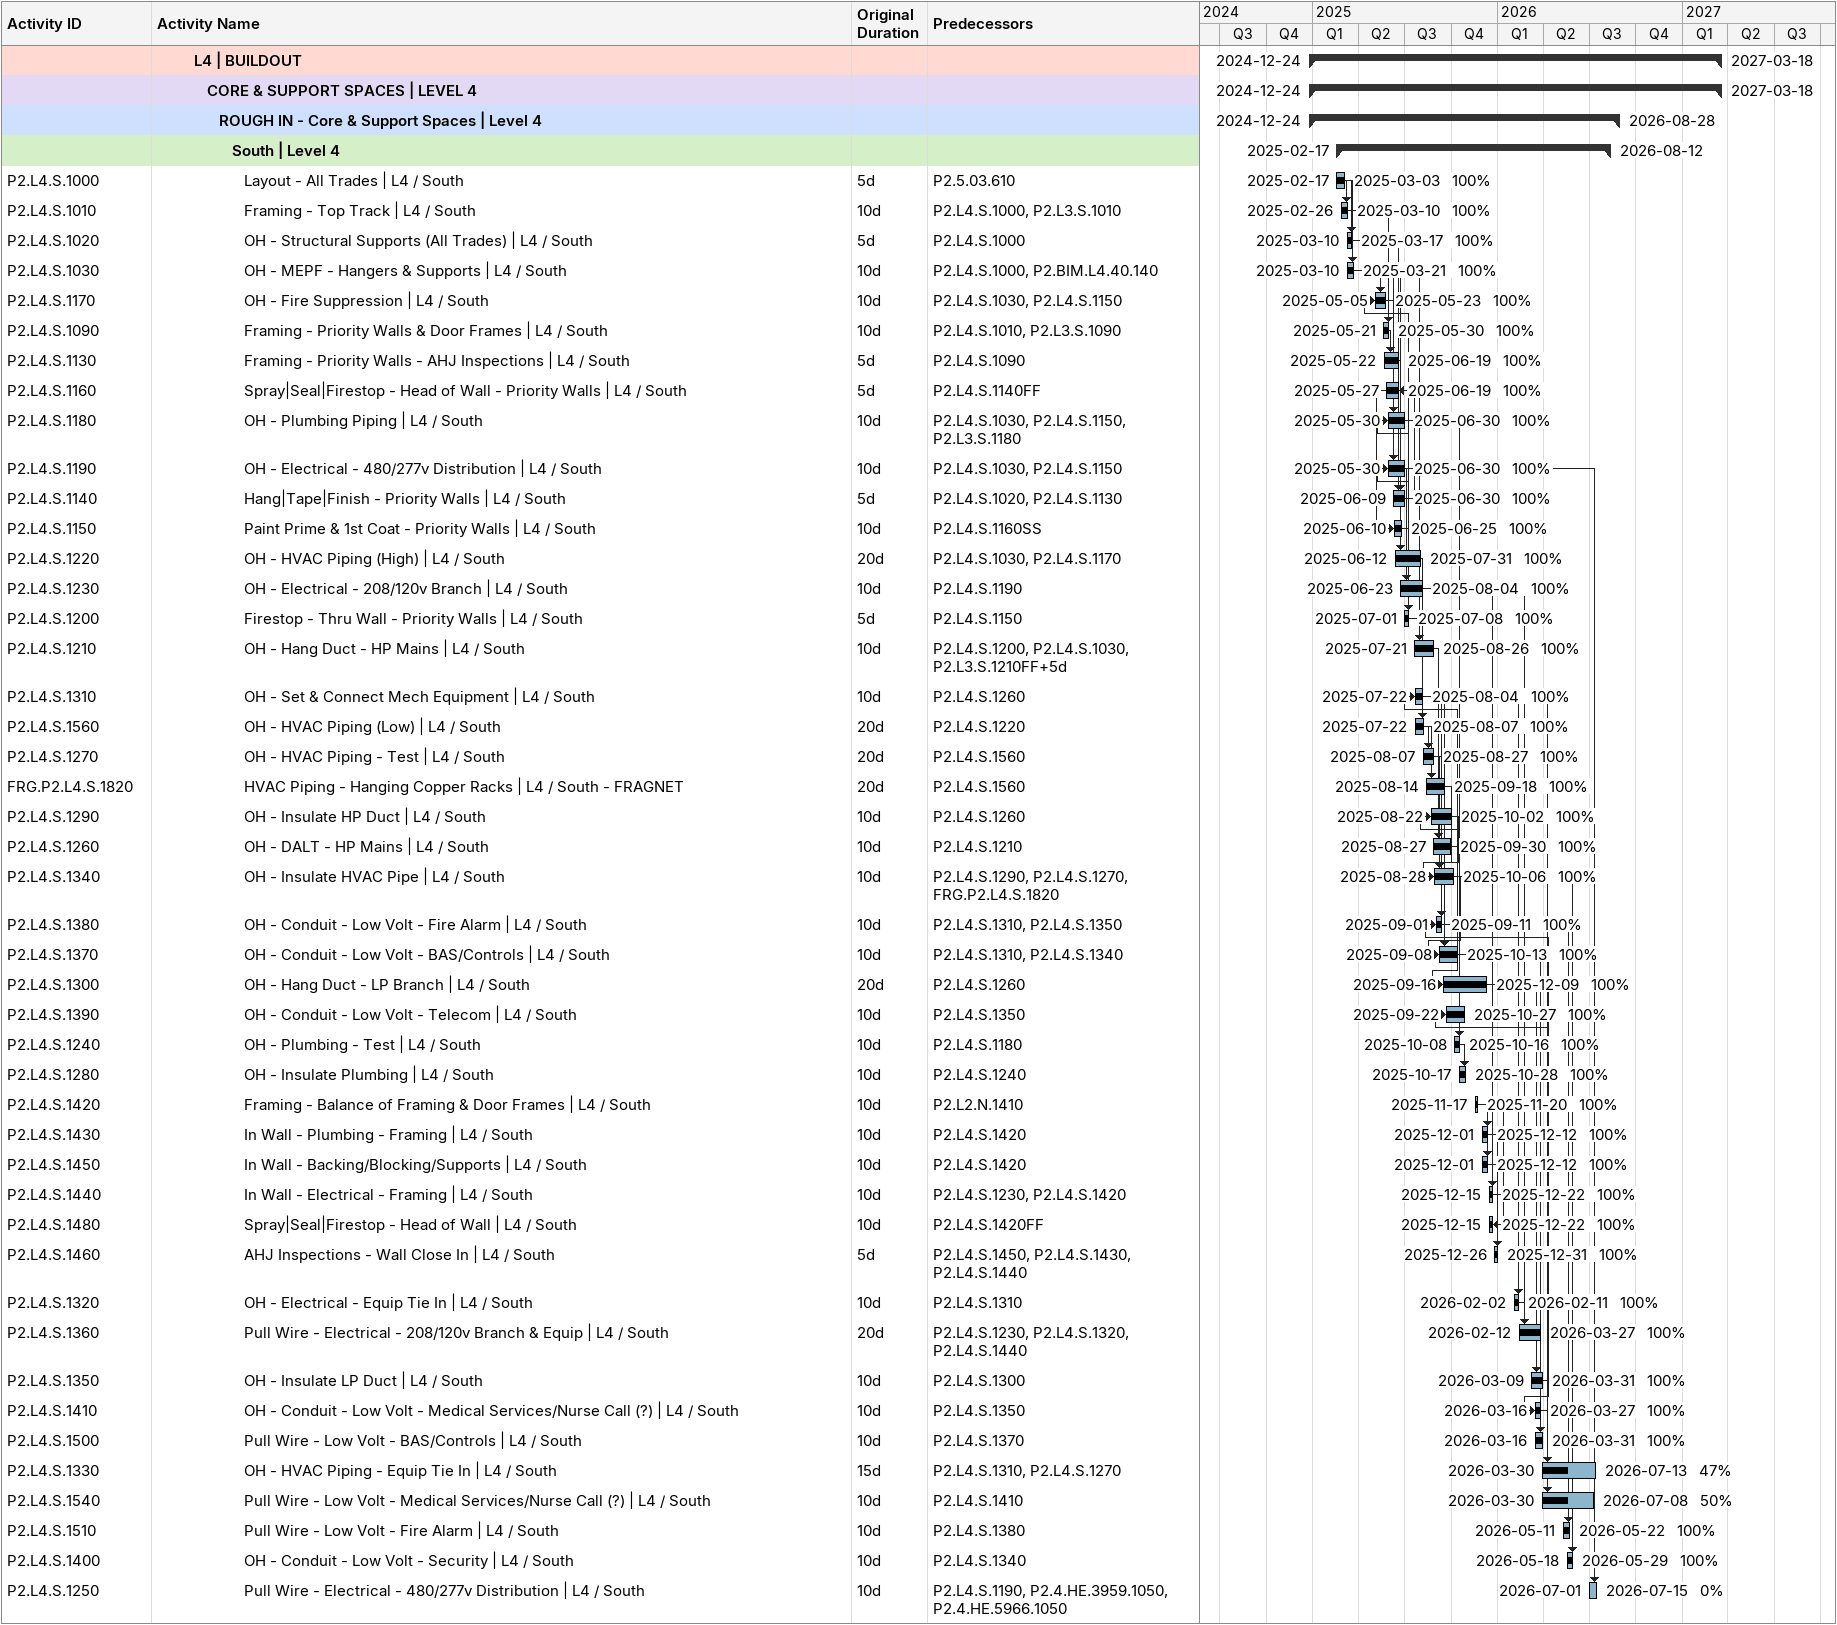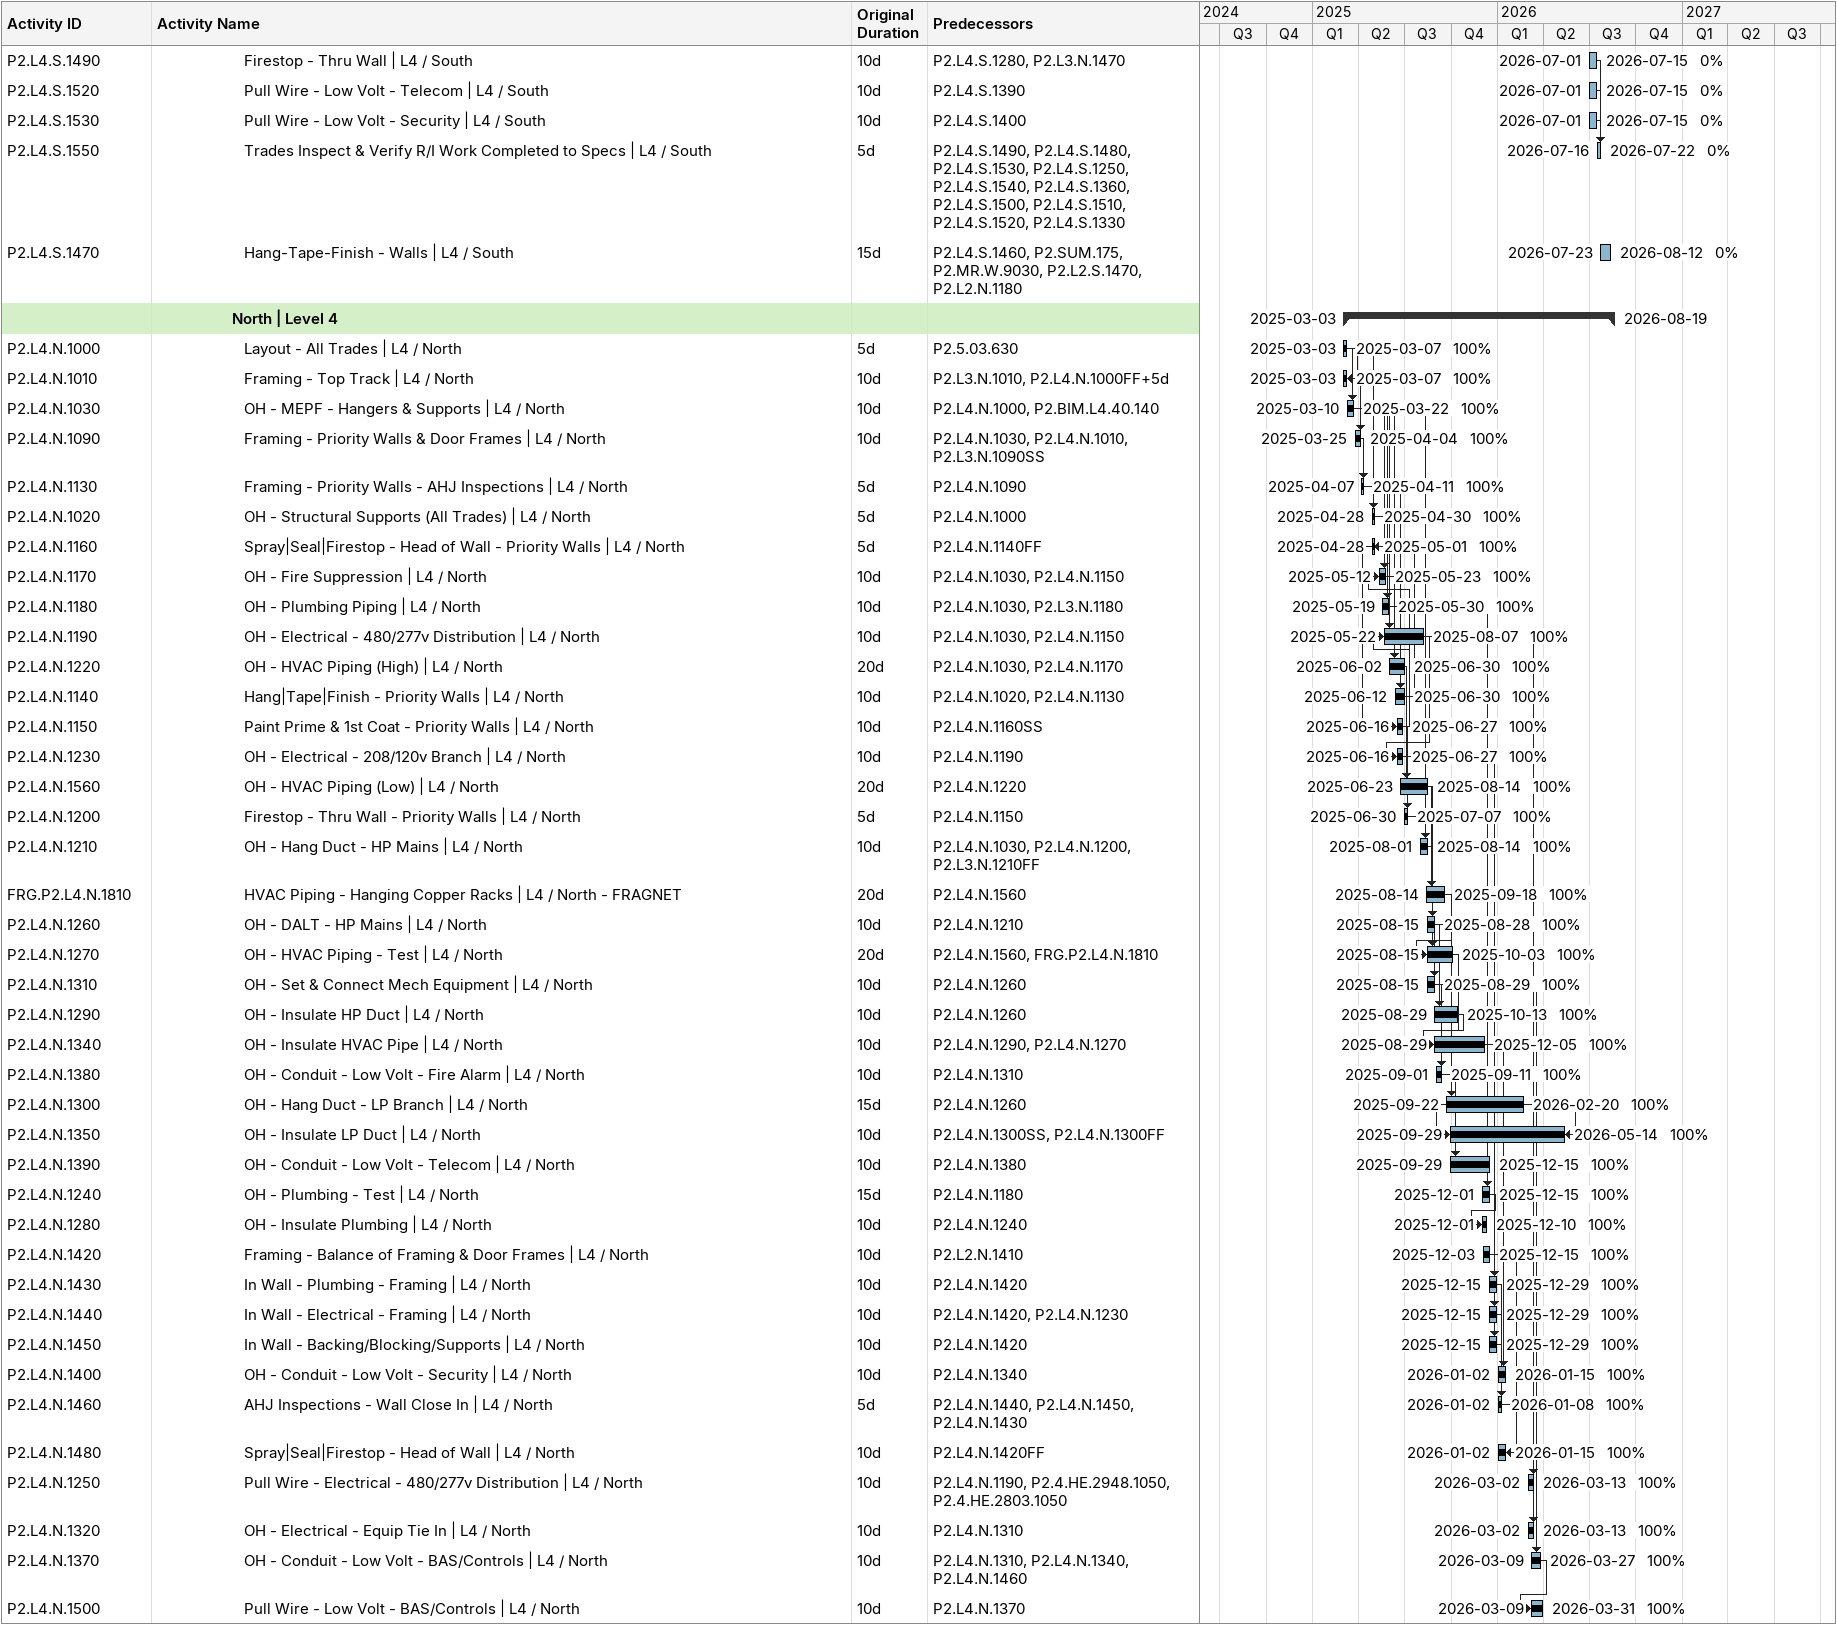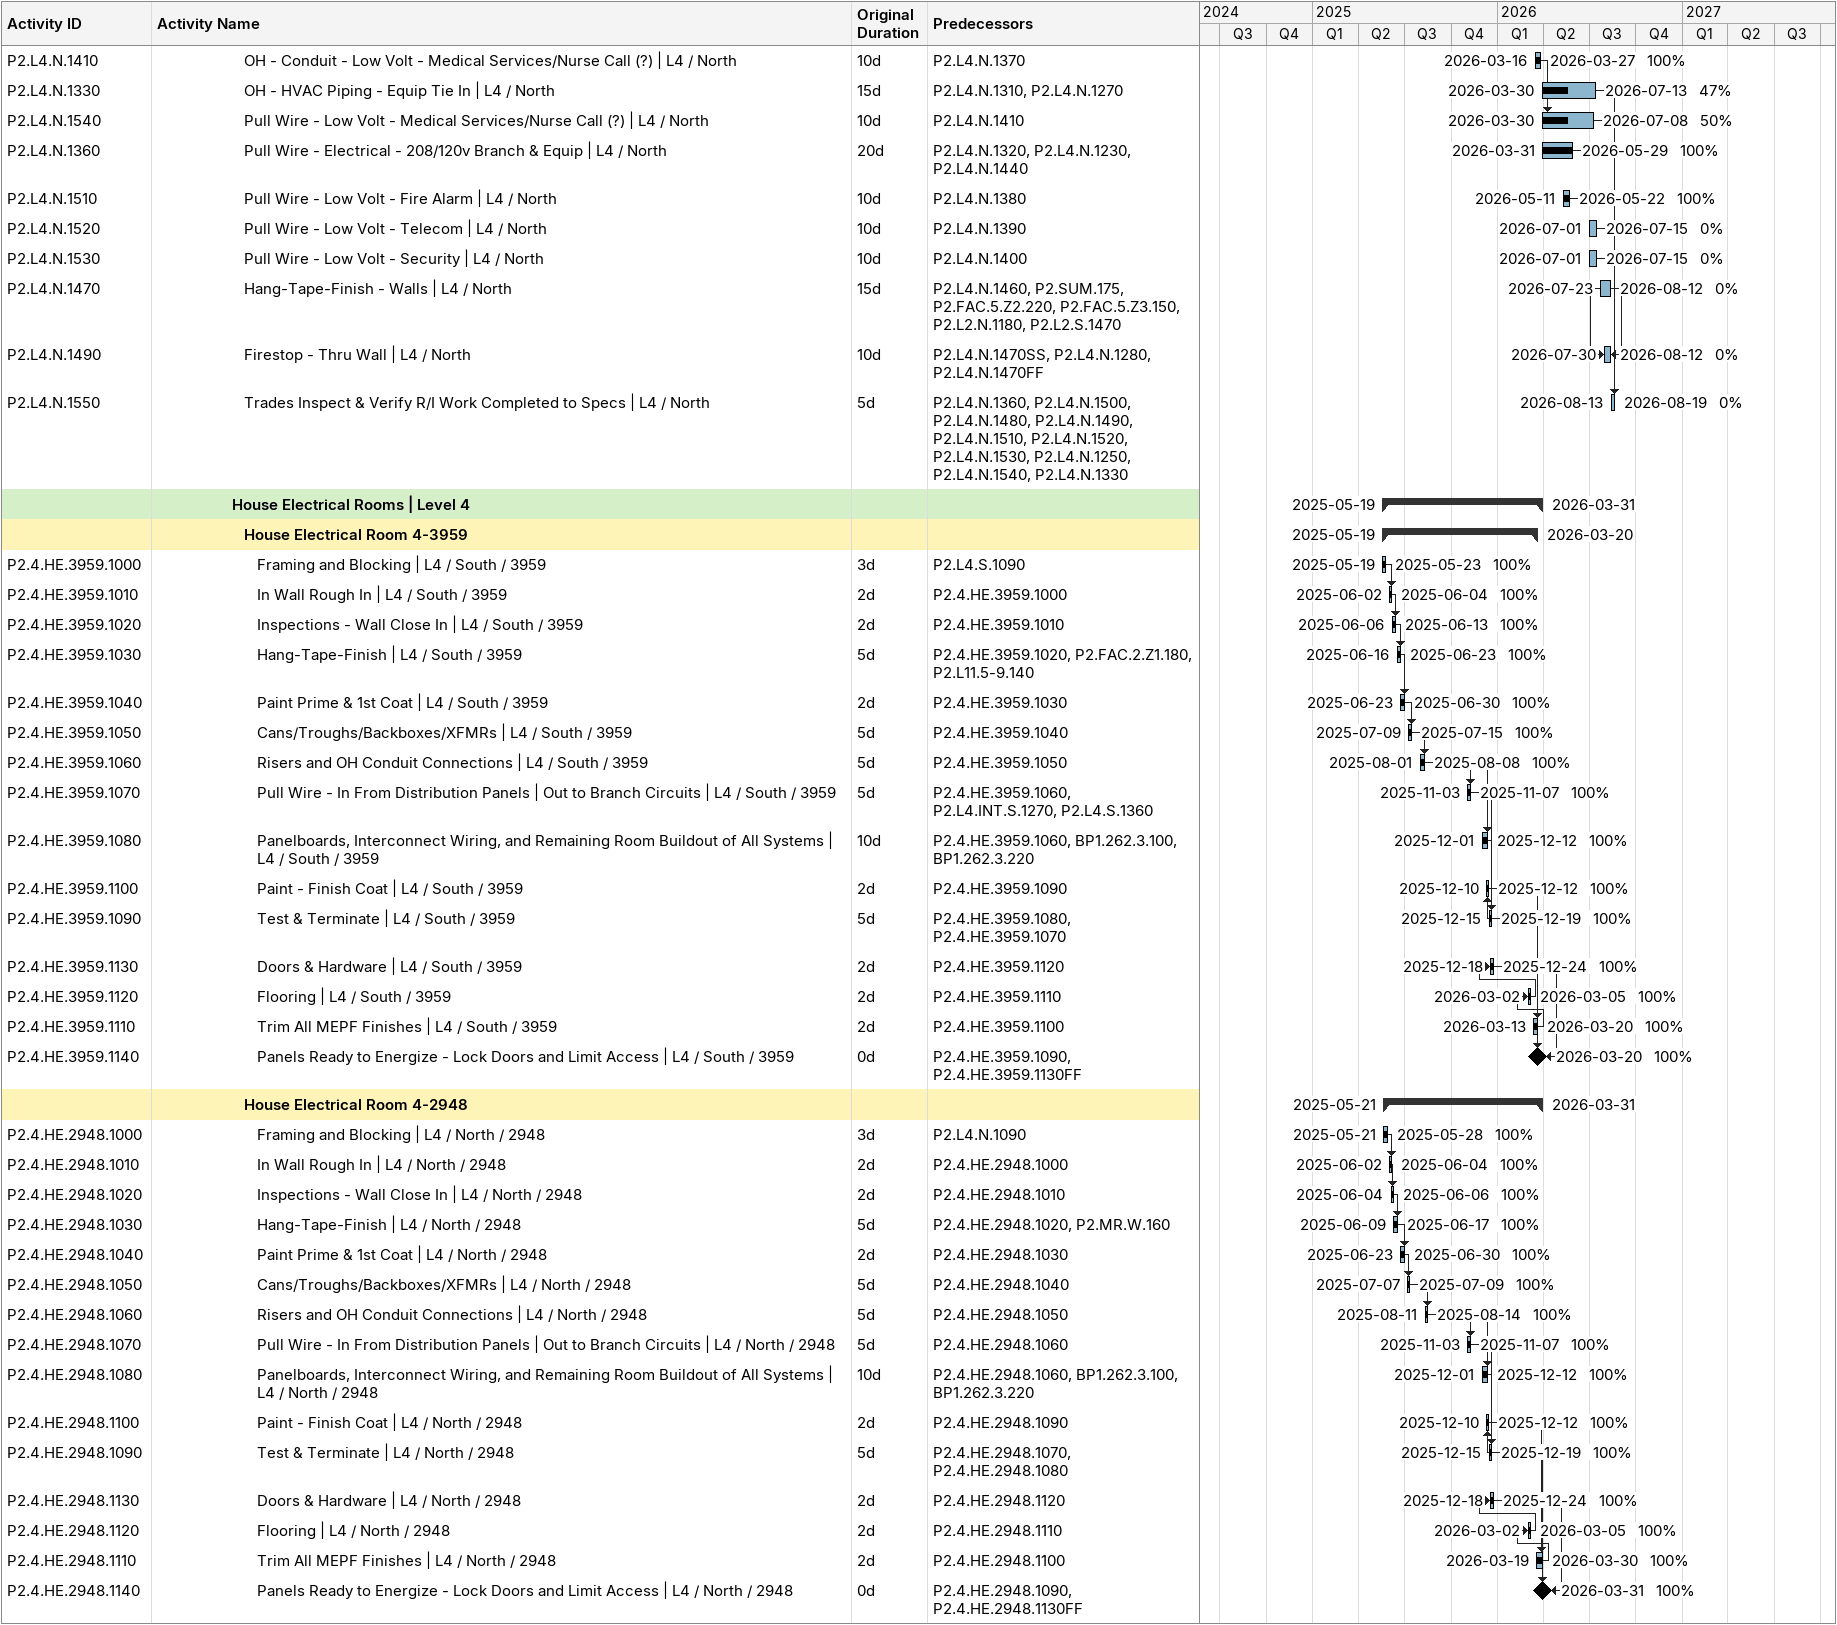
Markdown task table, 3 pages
| ID | Level | Task | Original duration | Start | Finish | Predecessors | % complete |
|---|---|---|---|---|---|---|---|
|  | 4 | **L4 \| BUILDOUT** |  | 2024-12-24 | 2027-03-18 |  |  |
|  | 5 | **CORE & SUPPORT SPACES \| LEVEL 4** |  | 2024-12-24 | 2027-03-18 |  |  |
|  | 6 | **ROUGH IN - Core & Support Spaces \| Level 4** |  | 2024-12-24 | 2026-08-28 |  |  |
|  | 7 | **South \| Level 4** |  | 2025-02-17 | 2026-08-12 |  |  |
| P2.L4.S.1000 | 8 | Layout - All Trades \| L4 / South | 5d | 2025-02-17 | 2025-03-03 | P2.5.03.610 | 100 |
| P2.L4.S.1010 | 8 | Framing - Top Track \| L4 / South | 10d | 2025-02-26 | 2025-03-10 | P2.L4.S.1000, P2.L3.S.1010 | 100 |
| P2.L4.S.1020 | 8 | OH - Structural Supports (All Trades) \| L4 / South | 5d | 2025-03-10 | 2025-03-17 | P2.L4.S.1000 | 100 |
| P2.L4.S.1030 | 8 | OH - MEPF - Hangers & Supports \| L4 / South | 10d | 2025-03-10 | 2025-03-21 | P2.L4.S.1000, P2.BIM.L4.40.140 | 100 |
| P2.L4.S.1170 | 8 | OH - Fire Suppression \| L4 / South | 10d | 2025-05-05 | 2025-05-23 | P2.L4.S.1030, P2.L4.S.1150 | 100 |
| P2.L4.S.1090 | 8 | Framing - Priority Walls & Door Frames \| L4 / South | 10d | 2025-05-21 | 2025-05-30 | P2.L4.S.1010, P2.L3.S.1090 | 100 |
| P2.L4.S.1130 | 8 | Framing - Priority Walls - AHJ Inspections \| L4 / South | 5d | 2025-05-22 | 2025-06-19 | P2.L4.S.1090 | 100 |
| P2.L4.S.1160 | 8 | Spray\|Seal\|Firestop - Head of Wall - Priority Walls \| L4 / South | 5d | 2025-05-27 | 2025-06-19 | P2.L4.S.1140FF | 100 |
| P2.L4.S.1180 | 8 | OH - Plumbing Piping \| L4 / South | 10d | 2025-05-30 | 2025-06-30 | P2.L4.S.1030, P2.L4.S.1150, P2.L3.S.1180 | 100 |
| P2.L4.S.1190 | 8 | OH - Electrical - 480/277v Distribution \| L4 / South | 10d | 2025-05-30 | 2025-06-30 | P2.L4.S.1030, P2.L4.S.1150 | 100 |
| P2.L4.S.1140 | 8 | Hang\|Tape\|Finish - Priority Walls \| L4 / South | 5d | 2025-06-09 | 2025-06-30 | P2.L4.S.1020, P2.L4.S.1130 | 100 |
| P2.L4.S.1150 | 8 | Paint Prime & 1st Coat - Priority Walls \| L4 / South | 10d | 2025-06-10 | 2025-06-25 | P2.L4.S.1160SS | 100 |
| P2.L4.S.1220 | 8 | OH - HVAC Piping (High) \| L4 / South | 20d | 2025-06-12 | 2025-07-31 | P2.L4.S.1030, P2.L4.S.1170 | 100 |
| P2.L4.S.1230 | 8 | OH - Electrical - 208/120v Branch \| L4 / South | 10d | 2025-06-23 | 2025-08-04 | P2.L4.S.1190 | 100 |
| P2.L4.S.1200 | 8 | Firestop - Thru Wall - Priority Walls \| L4 / South | 5d | 2025-07-01 | 2025-07-08 | P2.L4.S.1150 | 100 |
| P2.L4.S.1210 | 8 | OH - Hang Duct - HP Mains \| L4 / South | 10d | 2025-07-21 | 2025-08-26 | P2.L4.S.1200, P2.L4.S.1030, P2.L3.S.1210FF+5d | 100 |
| P2.L4.S.1310 | 8 | OH - Set & Connect Mech Equipment \| L4 / South | 10d | 2025-07-22 | 2025-08-04 | P2.L4.S.1260 | 100 |
| P2.L4.S.1560 | 8 | OH - HVAC Piping (Low) \| L4 / South | 20d | 2025-07-22 | 2025-08-07 | P2.L4.S.1220 | 100 |
| P2.L4.S.1270 | 8 | OH - HVAC Piping - Test \| L4 / South | 20d | 2025-08-07 | 2025-08-27 | P2.L4.S.1560 | 100 |
| FRG.P2.L4.S.1820 | 8 | HVAC Piping - Hanging Copper Racks \| L4 / South - FRAGNET | 20d | 2025-08-14 | 2025-09-18 | P2.L4.S.1560 | 100 |
| P2.L4.S.1290 | 8 | OH - Insulate HP Duct \| L4 / South | 10d | 2025-08-22 | 2025-10-02 | P2.L4.S.1260 | 100 |
| P2.L4.S.1260 | 8 | OH - DALT - HP Mains \| L4 / South | 10d | 2025-08-27 | 2025-09-30 | P2.L4.S.1210 | 100 |
| P2.L4.S.1340 | 8 | OH - Insulate HVAC Pipe \| L4 / South | 10d | 2025-08-28 | 2025-10-06 | P2.L4.S.1290, P2.L4.S.1270, FRG.P2.L4.S.1820 | 100 |
| P2.L4.S.1380 | 8 | OH - Conduit - Low Volt - Fire Alarm \| L4 / South | 10d | 2025-09-01 | 2025-09-11 | P2.L4.S.1310, P2.L4.S.1350 | 100 |
| P2.L4.S.1370 | 8 | OH - Conduit - Low Volt - BAS/Controls \| L4 / South | 10d | 2025-09-08 | 2025-10-13 | P2.L4.S.1310, P2.L4.S.1340 | 100 |
| P2.L4.S.1300 | 8 | OH - Hang Duct - LP Branch \| L4 / South | 20d | 2025-09-16 | 2025-12-09 | P2.L4.S.1260 | 100 |
| P2.L4.S.1390 | 8 | OH - Conduit - Low Volt - Telecom \| L4 / South | 10d | 2025-09-22 | 2025-10-27 | P2.L4.S.1350 | 100 |
| P2.L4.S.1240 | 8 | OH - Plumbing - Test \| L4 / South | 10d | 2025-10-08 | 2025-10-16 | P2.L4.S.1180 | 100 |
| P2.L4.S.1280 | 8 | OH - Insulate Plumbing \| L4 / South | 10d | 2025-10-17 | 2025-10-28 | P2.L4.S.1240 | 100 |
| P2.L4.S.1420 | 8 | Framing - Balance of Framing & Door Frames \| L4 / South | 10d | 2025-11-17 | 2025-11-20 | P2.L2.N.1410 | 100 |
| P2.L4.S.1430 | 8 | In Wall - Plumbing - Framing \| L4 / South | 10d | 2025-12-01 | 2025-12-12 | P2.L4.S.1420 | 100 |
| P2.L4.S.1450 | 8 | In Wall - Backing/Blocking/Supports \| L4 / South | 10d | 2025-12-01 | 2025-12-12 | P2.L4.S.1420 | 100 |
| P2.L4.S.1440 | 8 | In Wall - Electrical - Framing \| L4 / South | 10d | 2025-12-15 | 2025-12-22 | P2.L4.S.1230, P2.L4.S.1420 | 100 |
| P2.L4.S.1480 | 8 | Spray\|Seal\|Firestop - Head of Wall \| L4 / South | 10d | 2025-12-15 | 2025-12-22 | P2.L4.S.1420FF | 100 |
| P2.L4.S.1460 | 8 | AHJ Inspections - Wall Close In \| L4 / South | 5d | 2025-12-26 | 2025-12-31 | P2.L4.S.1450, P2.L4.S.1430, P2.L4.S.1440 | 100 |
| P2.L4.S.1320 | 8 | OH - Electrical - Equip Tie In \| L4 / South | 10d | 2026-02-02 | 2026-02-11 | P2.L4.S.1310 | 100 |
| P2.L4.S.1360 | 8 | Pull Wire - Electrical - 208/120v Branch & Equip \| L4 / South | 20d | 2026-02-12 | 2026-03-27 | P2.L4.S.1230, P2.L4.S.1320, P2.L4.S.1440 | 100 |
| P2.L4.S.1350 | 8 | OH - Insulate LP Duct \| L4 / South | 10d | 2026-03-09 | 2026-03-31 | P2.L4.S.1300 | 100 |
| P2.L4.S.1410 | 8 | OH - Conduit - Low Volt - Medical Services/Nurse Call (?) \| L4 / South | 10d | 2026-03-16 | 2026-03-27 | P2.L4.S.1350 | 100 |
| P2.L4.S.1500 | 8 | Pull Wire - Low Volt - BAS/Controls \| L4 / South | 10d | 2026-03-16 | 2026-03-31 | P2.L4.S.1370 | 100 |
| P2.L4.S.1330 | 8 | OH - HVAC Piping - Equip Tie In \| L4 / South | 15d | 2026-03-30 | 2026-07-13 | P2.L4.S.1310, P2.L4.S.1270 | 47 |
| P2.L4.S.1540 | 8 | Pull Wire - Low Volt - Medical Services/Nurse Call (?) \| L4 / South | 10d | 2026-03-30 | 2026-07-08 | P2.L4.S.1410 | 50 |
| P2.L4.S.1510 | 8 | Pull Wire - Low Volt - Fire Alarm \| L4 / South | 10d | 2026-05-11 | 2026-05-22 | P2.L4.S.1380 | 100 |
| P2.L4.S.1400 | 8 | OH - Conduit - Low Volt - Security \| L4 / South | 10d | 2026-05-18 | 2026-05-29 | P2.L4.S.1340 | 100 |
| P2.L4.S.1250 | 8 | Pull Wire - Electrical - 480/277v Distribution \| L4 / South | 10d | 2026-07-01 | 2026-07-15 | P2.L4.S.1190, P2.4.HE.3959.1050, P2.4.HE.5966.1050 | 0 |
| P2.L4.S.1490 | 8 | Firestop - Thru Wall \| L4 / South | 10d | 2026-07-01 | 2026-07-15 | P2.L4.S.1280, P2.L3.N.1470 | 0 |
| P2.L4.S.1520 | 8 | Pull Wire - Low Volt - Telecom \| L4 / South | 10d | 2026-07-01 | 2026-07-15 | P2.L4.S.1390 | 0 |
| P2.L4.S.1530 | 8 | Pull Wire - Low Volt - Security \| L4 / South | 10d | 2026-07-01 | 2026-07-15 | P2.L4.S.1400 | 0 |
| P2.L4.S.1550 | 8 | Trades Inspect & Verify R/I Work Completed to Specs \| L4 / South | 5d | 2026-07-16 | 2026-07-22 | P2.L4.S.1490, P2.L4.S.1480, P2.L4.S.1530, P2.L4.S.1250, P2.L4.S.1540, P2.L4.S.1360, P2.L4.S.1500, P2.L4.S.1510, P2.L4.S.1520, P2.L4.S.1330 | 0 |
| P2.L4.S.1470 | 8 | Hang-Tape-Finish - Walls \| L4 / South | 15d | 2026-07-23 | 2026-08-12 | P2.L4.S.1460, P2.SUM.175, P2.MR.W.9030, P2.L2.S.1470, P2.L2.N.1180 | 0 |
|  | 7 | **North \| Level 4** |  | 2025-03-03 | 2026-08-19 |  |  |
| P2.L4.N.1000 | 8 | Layout - All Trades \| L4 / North | 5d | 2025-03-03 | 2025-03-07 | P2.5.03.630 | 100 |
| P2.L4.N.1010 | 8 | Framing - Top Track \| L4 / North | 10d | 2025-03-03 | 2025-03-07 | P2.L3.N.1010, P2.L4.N.1000FF+5d | 100 |
| P2.L4.N.1030 | 8 | OH - MEPF - Hangers & Supports \| L4 / North | 10d | 2025-03-10 | 2025-03-22 | P2.L4.N.1000, P2.BIM.L4.40.140 | 100 |
| P2.L4.N.1090 | 8 | Framing - Priority Walls & Door Frames \| L4 / North | 10d | 2025-03-25 | 2025-04-04 | P2.L4.N.1030, P2.L4.N.1010, P2.L3.N.1090SS | 100 |
| P2.L4.N.1130 | 8 | Framing - Priority Walls - AHJ Inspections \| L4 / North | 5d | 2025-04-07 | 2025-04-11 | P2.L4.N.1090 | 100 |
| P2.L4.N.1020 | 8 | OH - Structural Supports (All Trades) \| L4 / North | 5d | 2025-04-28 | 2025-04-30 | P2.L4.N.1000 | 100 |
| P2.L4.N.1160 | 8 | Spray\|Seal\|Firestop - Head of Wall - Priority Walls \| L4 / North | 5d | 2025-04-28 | 2025-05-01 | P2.L4.N.1140FF | 100 |
| P2.L4.N.1170 | 8 | OH - Fire Suppression \| L4 / North | 10d | 2025-05-12 | 2025-05-23 | P2.L4.N.1030, P2.L4.N.1150 | 100 |
| P2.L4.N.1180 | 8 | OH - Plumbing Piping \| L4 / North | 10d | 2025-05-19 | 2025-05-30 | P2.L4.N.1030, P2.L3.N.1180 | 100 |
| P2.L4.N.1190 | 8 | OH - Electrical - 480/277v Distribution \| L4 / North | 10d | 2025-05-22 | 2025-08-07 | P2.L4.N.1030, P2.L4.N.1150 | 100 |
| P2.L4.N.1220 | 8 | OH - HVAC Piping (High) \| L4 / North | 20d | 2025-06-02 | 2025-06-30 | P2.L4.N.1030, P2.L4.N.1170 | 100 |
| P2.L4.N.1140 | 8 | Hang\|Tape\|Finish - Priority Walls \| L4 / North | 10d | 2025-06-12 | 2025-06-30 | P2.L4.N.1020, P2.L4.N.1130 | 100 |
| P2.L4.N.1150 | 8 | Paint Prime & 1st Coat - Priority Walls \| L4 / North | 10d | 2025-06-16 | 2025-06-27 | P2.L4.N.1160SS | 100 |
| P2.L4.N.1230 | 8 | OH - Electrical - 208/120v Branch \| L4 / North | 10d | 2025-06-16 | 2025-06-27 | P2.L4.N.1190 | 100 |
| P2.L4.N.1560 | 8 | OH - HVAC Piping (Low) \| L4 / North | 20d | 2025-06-23 | 2025-08-14 | P2.L4.N.1220 | 100 |
| P2.L4.N.1200 | 8 | Firestop - Thru Wall - Priority Walls \| L4 / North | 5d | 2025-06-30 | 2025-07-07 | P2.L4.N.1150 | 100 |
| P2.L4.N.1210 | 8 | OH - Hang Duct - HP Mains \| L4 / North | 10d | 2025-08-01 | 2025-08-14 | P2.L4.N.1030, P2.L4.N.1200, P2.L3.N.1210FF | 100 |
| FRG.P2.L4.N.1810 | 8 | HVAC Piping - Hanging Copper Racks \| L4 / North - FRAGNET | 20d | 2025-08-14 | 2025-09-18 | P2.L4.N.1560 | 100 |
| P2.L4.N.1260 | 8 | OH - DALT - HP Mains \| L4 / North | 10d | 2025-08-15 | 2025-08-28 | P2.L4.N.1210 | 100 |
| P2.L4.N.1270 | 8 | OH - HVAC Piping - Test \| L4 / North | 20d | 2025-08-15 | 2025-10-03 | P2.L4.N.1560, FRG.P2.L4.N.1810 | 100 |
| P2.L4.N.1310 | 8 | OH - Set & Connect Mech Equipment \| L4 / North | 10d | 2025-08-15 | 2025-08-29 | P2.L4.N.1260 | 100 |
| P2.L4.N.1290 | 8 | OH - Insulate HP Duct \| L4 / North | 10d | 2025-08-29 | 2025-10-13 | P2.L4.N.1260 | 100 |
| P2.L4.N.1340 | 8 | OH - Insulate HVAC Pipe \| L4 / North | 10d | 2025-08-29 | 2025-12-05 | P2.L4.N.1290, P2.L4.N.1270 | 100 |
| P2.L4.N.1380 | 8 | OH - Conduit - Low Volt - Fire Alarm \| L4 / North | 10d | 2025-09-01 | 2025-09-11 | P2.L4.N.1310 | 100 |
| P2.L4.N.1300 | 8 | OH - Hang Duct - LP Branch \| L4 / North | 15d | 2025-09-22 | 2026-02-20 | P2.L4.N.1260 | 100 |
| P2.L4.N.1350 | 8 | OH - Insulate LP Duct \| L4 / North | 10d | 2025-09-29 | 2026-05-14 | P2.L4.N.1300SS, P2.L4.N.1300FF | 100 |
| P2.L4.N.1390 | 8 | OH - Conduit - Low Volt - Telecom \| L4 / North | 10d | 2025-09-29 | 2025-12-15 | P2.L4.N.1380 | 100 |
| P2.L4.N.1240 | 8 | OH - Plumbing - Test \| L4 / North | 15d | 2025-12-01 | 2025-12-15 | P2.L4.N.1180 | 100 |
| P2.L4.N.1280 | 8 | OH - Insulate Plumbing \| L4 / North | 10d | 2025-12-01 | 2025-12-10 | P2.L4.N.1240 | 100 |
| P2.L4.N.1420 | 8 | Framing - Balance of Framing & Door Frames \| L4 / North | 10d | 2025-12-03 | 2025-12-15 | P2.L2.N.1410 | 100 |
| P2.L4.N.1430 | 8 | In Wall - Plumbing - Framing \| L4 / North | 10d | 2025-12-15 | 2025-12-29 | P2.L4.N.1420 | 100 |
| P2.L4.N.1440 | 8 | In Wall - Electrical - Framing \| L4 / North | 10d | 2025-12-15 | 2025-12-29 | P2.L4.N.1420, P2.L4.N.1230 | 100 |
| P2.L4.N.1450 | 8 | In Wall - Backing/Blocking/Supports \| L4 / North | 10d | 2025-12-15 | 2025-12-29 | P2.L4.N.1420 | 100 |
| P2.L4.N.1400 | 8 | OH - Conduit - Low Volt - Security \| L4 / North | 10d | 2026-01-02 | 2026-01-15 | P2.L4.N.1340 | 100 |
| P2.L4.N.1460 | 8 | AHJ Inspections - Wall Close In \| L4 / North | 5d | 2026-01-02 | 2026-01-08 | P2.L4.N.1440, P2.L4.N.1450, P2.L4.N.1430 | 100 |
| P2.L4.N.1480 | 8 | Spray\|Seal\|Firestop - Head of Wall \| L4 / North | 10d | 2026-01-02 | 2026-01-15 | P2.L4.N.1420FF | 100 |
| P2.L4.N.1250 | 8 | Pull Wire - Electrical - 480/277v Distribution \| L4 / North | 10d | 2026-03-02 | 2026-03-13 | P2.L4.N.1190, P2.4.HE.2948.1050, P2.4.HE.2803.1050 | 100 |
| P2.L4.N.1320 | 8 | OH - Electrical - Equip Tie In \| L4 / North | 10d | 2026-03-02 | 2026-03-13 | P2.L4.N.1310 | 100 |
| P2.L4.N.1370 | 8 | OH - Conduit - Low Volt - BAS/Controls \| L4 / North | 10d | 2026-03-09 | 2026-03-27 | P2.L4.N.1310, P2.L4.N.1340, P2.L4.N.1460 | 100 |
| P2.L4.N.1500 | 8 | Pull Wire - Low Volt - BAS/Controls \| L4 / North | 10d | 2026-03-09 | 2026-03-31 | P2.L4.N.1370 | 100 |
| P2.L4.N.1410 | 8 | OH - Conduit - Low Volt - Medical Services/Nurse Call (?) \| L4 / North | 10d | 2026-03-16 | 2026-03-27 | P2.L4.N.1370 | 100 |
| P2.L4.N.1330 | 8 | OH - HVAC Piping - Equip Tie In \| L4 / North | 15d | 2026-03-30 | 2026-07-13 | P2.L4.N.1310, P2.L4.N.1270 | 47 |
| P2.L4.N.1540 | 8 | Pull Wire - Low Volt - Medical Services/Nurse Call (?) \| L4 / North | 10d | 2026-03-30 | 2026-07-08 | P2.L4.N.1410 | 50 |
| P2.L4.N.1360 | 8 | Pull Wire - Electrical - 208/120v Branch & Equip \| L4 / North | 20d | 2026-03-31 | 2026-05-29 | P2.L4.N.1320, P2.L4.N.1230, P2.L4.N.1440 | 100 |
| P2.L4.N.1510 | 8 | Pull Wire - Low Volt - Fire Alarm \| L4 / North | 10d | 2026-05-11 | 2026-05-22 | P2.L4.N.1380 | 100 |
| P2.L4.N.1520 | 8 | Pull Wire - Low Volt - Telecom \| L4 / North | 10d | 2026-07-01 | 2026-07-15 | P2.L4.N.1390 | 0 |
| P2.L4.N.1530 | 8 | Pull Wire - Low Volt - Security \| L4 / North | 10d | 2026-07-01 | 2026-07-15 | P2.L4.N.1400 | 0 |
| P2.L4.N.1470 | 8 | Hang-Tape-Finish - Walls \| L4 / North | 15d | 2026-07-23 | 2026-08-12 | P2.L4.N.1460, P2.SUM.175, P2.FAC.5.Z2.220, P2.FAC.5.Z3.150, P2.L2.N.1180, P2.L2.S.1470 | 0 |
| P2.L4.N.1490 | 8 | Firestop - Thru Wall \| L4 / North | 10d | 2026-07-30 | 2026-08-12 | P2.L4.N.1470SS, P2.L4.N.1280, P2.L4.N.1470FF | 0 |
| P2.L4.N.1550 | 8 | Trades Inspect & Verify R/I Work Completed to Specs \| L4 / North | 5d | 2026-08-13 | 2026-08-19 | P2.L4.N.1360, P2.L4.N.1500, P2.L4.N.1480, P2.L4.N.1490, P2.L4.N.1510, P2.L4.N.1520, P2.L4.N.1530, P2.L4.N.1250, P2.L4.N.1540, P2.L4.N.1330 | 0 |
|  | 7 | **House Electrical Rooms \| Level 4** |  | 2025-05-19 | 2026-03-31 |  |  |
|  | 8 | **House Electrical Room 4-3959** |  | 2025-05-19 | 2026-03-20 |  |  |
| P2.4.HE.3959.1000 | 9 | Framing and Blocking \| L4 / South / 3959 | 3d | 2025-05-19 | 2025-05-23 | P2.L4.S.1090 | 100 |
| P2.4.HE.3959.1010 | 9 | In Wall Rough In \| L4 / South / 3959 | 2d | 2025-06-02 | 2025-06-04 | P2.4.HE.3959.1000 | 100 |
| P2.4.HE.3959.1020 | 9 | Inspections - Wall Close In \| L4 / South / 3959 | 2d | 2025-06-06 | 2025-06-13 | P2.4.HE.3959.1010 | 100 |
| P2.4.HE.3959.1030 | 9 | Hang-Tape-Finish \| L4 / South / 3959 | 5d | 2025-06-16 | 2025-06-23 | P2.4.HE.3959.1020, P2.FAC.2.Z1.180, P2.L11.5-9.140 | 100 |
| P2.4.HE.3959.1040 | 9 | Paint Prime & 1st Coat \| L4 / South / 3959 | 2d | 2025-06-23 | 2025-06-30 | P2.4.HE.3959.1030 | 100 |
| P2.4.HE.3959.1050 | 9 | Cans/Troughs/Backboxes/XFMRs \| L4 / South / 3959 | 5d | 2025-07-09 | 2025-07-15 | P2.4.HE.3959.1040 | 100 |
| P2.4.HE.3959.1060 | 9 | Risers and OH Conduit Connections \| L4 / South / 3959 | 5d | 2025-08-01 | 2025-08-08 | P2.4.HE.3959.1050 | 100 |
| P2.4.HE.3959.1070 | 9 | Pull Wire - In From Distribution Panels \| Out to Branch Circuits \| L4 / South / 3959 | 5d | 2025-11-03 | 2025-11-07 | P2.4.HE.3959.1060, P2.L4.INT.S.1270, P2.L4.S.1360 | 100 |
| P2.4.HE.3959.1080 | 9 | Panelboards, Interconnect Wiring, and Remaining Room Buildout of All Systems \| L4 / South / 3959 | 10d | 2025-12-01 | 2025-12-12 | P2.4.HE.3959.1060, BP1.262.3.100, BP1.262.3.220 | 100 |
| P2.4.HE.3959.1100 | 9 | Paint - Finish Coat \| L4 / South / 3959 | 2d | 2025-12-10 | 2025-12-12 | P2.4.HE.3959.1090 | 100 |
| P2.4.HE.3959.1090 | 9 | Test & Terminate \| L4 / South / 3959 | 5d | 2025-12-15 | 2025-12-19 | P2.4.HE.3959.1080, P2.4.HE.3959.1070 | 100 |
| P2.4.HE.3959.1130 | 9 | Doors & Hardware \| L4 / South / 3959 | 2d | 2025-12-18 | 2025-12-24 | P2.4.HE.3959.1120 | 100 |
| P2.4.HE.3959.1120 | 9 | Flooring \| L4 / South / 3959 | 2d | 2026-03-02 | 2026-03-05 | P2.4.HE.3959.1110 | 100 |
| P2.4.HE.3959.1110 | 9 | Trim All MEPF Finishes \| L4 / South / 3959 | 2d | 2026-03-13 | 2026-03-20 | P2.4.HE.3959.1100 | 100 |
| P2.4.HE.3959.1140 | 9 | Panels Ready to Energize - Lock Doors and Limit Access \| L4 / South / 3959 | 0d | 2026-03-20 | 2026-03-20 | P2.4.HE.3959.1090, P2.4.HE.3959.1130FF | 100 |
|  | 8 | **House Electrical Room 4-2948** |  | 2025-05-21 | 2026-03-31 |  |  |
| P2.4.HE.2948.1000 | 9 | Framing and Blocking \| L4 / North / 2948 | 3d | 2025-05-21 | 2025-05-28 | P2.L4.N.1090 | 100 |
| P2.4.HE.2948.1010 | 9 | In Wall Rough In \| L4 / North / 2948 | 2d | 2025-06-02 | 2025-06-04 | P2.4.HE.2948.1000 | 100 |
| P2.4.HE.2948.1020 | 9 | Inspections - Wall Close In \| L4 / North / 2948 | 2d | 2025-06-04 | 2025-06-06 | P2.4.HE.2948.1010 | 100 |
| P2.4.HE.2948.1030 | 9 | Hang-Tape-Finish \| L4 / North / 2948 | 5d | 2025-06-09 | 2025-06-17 | P2.4.HE.2948.1020, P2.MR.W.160 | 100 |
| P2.4.HE.2948.1040 | 9 | Paint Prime & 1st Coat \| L4 / North / 2948 | 2d | 2025-06-23 | 2025-06-30 | P2.4.HE.2948.1030 | 100 |
| P2.4.HE.2948.1050 | 9 | Cans/Troughs/Backboxes/XFMRs \| L4 / North / 2948 | 5d | 2025-07-07 | 2025-07-09 | P2.4.HE.2948.1040 | 100 |
| P2.4.HE.2948.1060 | 9 | Risers and OH Conduit Connections \| L4 / North / 2948 | 5d | 2025-08-11 | 2025-08-14 | P2.4.HE.2948.1050 | 100 |
| P2.4.HE.2948.1070 | 9 | Pull Wire - In From Distribution Panels \| Out to Branch Circuits \| L4 / North / 2948 | 5d | 2025-11-03 | 2025-11-07 | P2.4.HE.2948.1060 | 100 |
| P2.4.HE.2948.1080 | 9 | Panelboards, Interconnect Wiring, and Remaining Room Buildout of All Systems \| L4 / North / 2948 | 10d | 2025-12-01 | 2025-12-12 | P2.4.HE.2948.1060, BP1.262.3.100, BP1.262.3.220 | 100 |
| P2.4.HE.2948.1100 | 9 | Paint - Finish Coat \| L4 / North / 2948 | 2d | 2025-12-10 | 2025-12-12 | P2.4.HE.2948.1090 | 100 |
| P2.4.HE.2948.1090 | 9 | Test & Terminate \| L4 / North / 2948 | 5d | 2025-12-15 | 2025-12-19 | P2.4.HE.2948.1070, P2.4.HE.2948.1080 | 100 |
| P2.4.HE.2948.1130 | 9 | Doors & Hardware \| L4 / North / 2948 | 2d | 2025-12-18 | 2025-12-24 | P2.4.HE.2948.1120 | 100 |
| P2.4.HE.2948.1120 | 9 | Flooring \| L4 / North / 2948 | 2d | 2026-03-02 | 2026-03-05 | P2.4.HE.2948.1110 | 100 |
| P2.4.HE.2948.1110 | 9 | Trim All MEPF Finishes \| L4 / North / 2948 | 2d | 2026-03-19 | 2026-03-30 | P2.4.HE.2948.1100 | 100 |
| P2.4.HE.2948.1140 | 9 | Panels Ready to Energize - Lock Doors and Limit Access \| L4 / North / 2948 | 0d | 2026-03-31 | 2026-03-31 | P2.4.HE.2948.1090, P2.4.HE.2948.1130FF | 100 |
